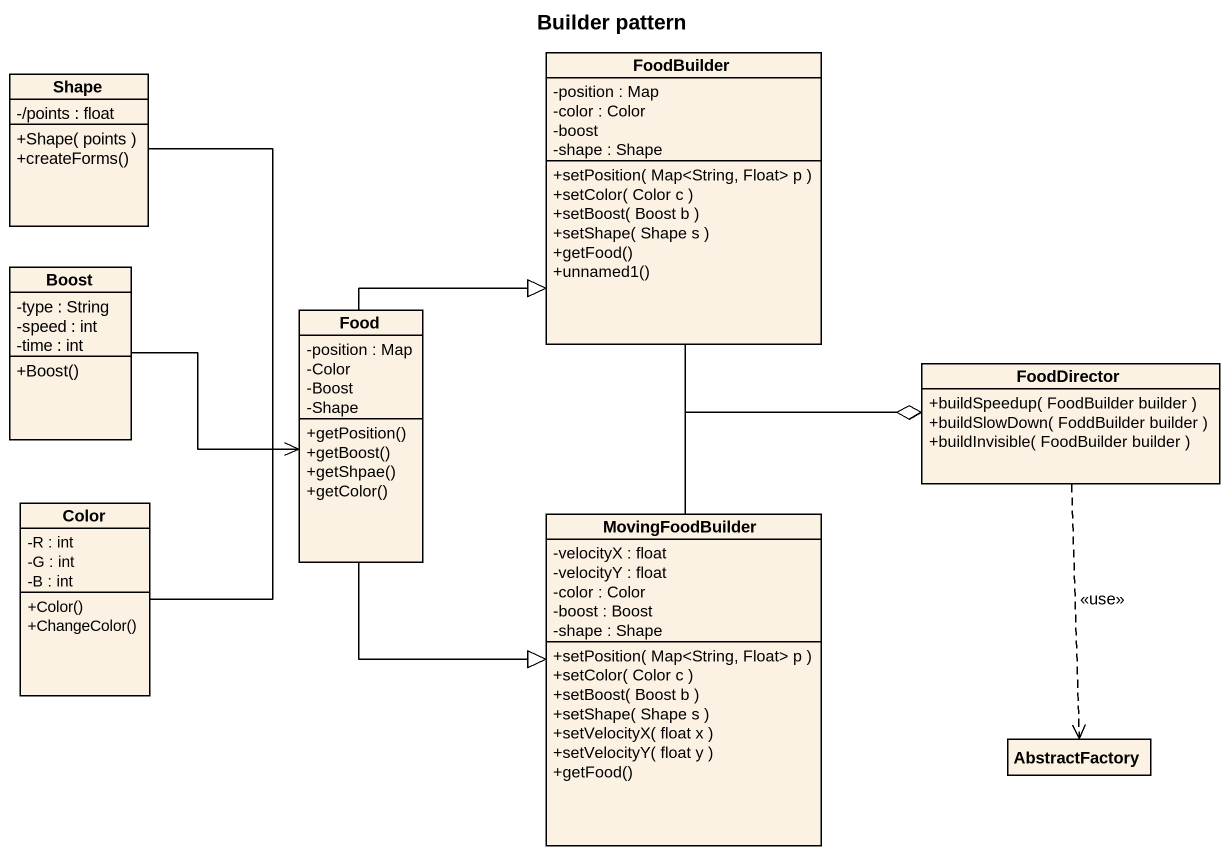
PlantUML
@startuml
title Builder pattern
hide circle
hide empty members
skinparam classAttributeIconSize 0
class Shape {
  -/points : float
  +Shape( points )
  +createForms()
}
class FoodBuilder {
  -position : Map
  -color : Color
  -boost
  -shape : Shape
  +setPosition( Map<String, Float> p )
  +setColor( Color c )
  +setBoost( Boost b )
  +setShape( Shape s )
  +getFood()
  +unnamed1()
}
class Boost {
  -type : String
  -speed : int
  -time : int
  +Boost()
}
class Food {
  -position : Map
  -Color
  -Boost
  -Shape
  +getPosition()
  +getBoost()
  +getShpae()
  +getColor()
}
class FoodDirector {
  +buildSpeedup( FoodBuilder builder )
  +buildSlowDown( FoddBuilder builder )
  +buildInvisible( FoodBuilder builder )
}
class Color {
  -R : int
  -G : int
  -B : int
  +Color()
  +ChangeColor()
}
class MovingFoodBuilder {
  -velocityX : float
  -velocityY : float
  -color : Color
  -boost : Boost
  -shape : Shape
  +setPosition( Map<String, Float> p )
  +setColor( Color c )
  +setBoost( Boost b )
  +setShape( Shape s )
  +setVelocityX( float x )
  +setVelocityY( float y )
  +getFood()
}
class AbstractFactory
Shape --> Food
Boost -right-> Food
Food -up-|> FoodBuilder
Food --|> MovingFoodBuilder
FoodDirector o-left- FoodBuilder
FoodDirector o-- MovingFoodBuilder
FoodDirector ..> AbstractFactory : <<use>>
Color -right-> Food
@enduml
